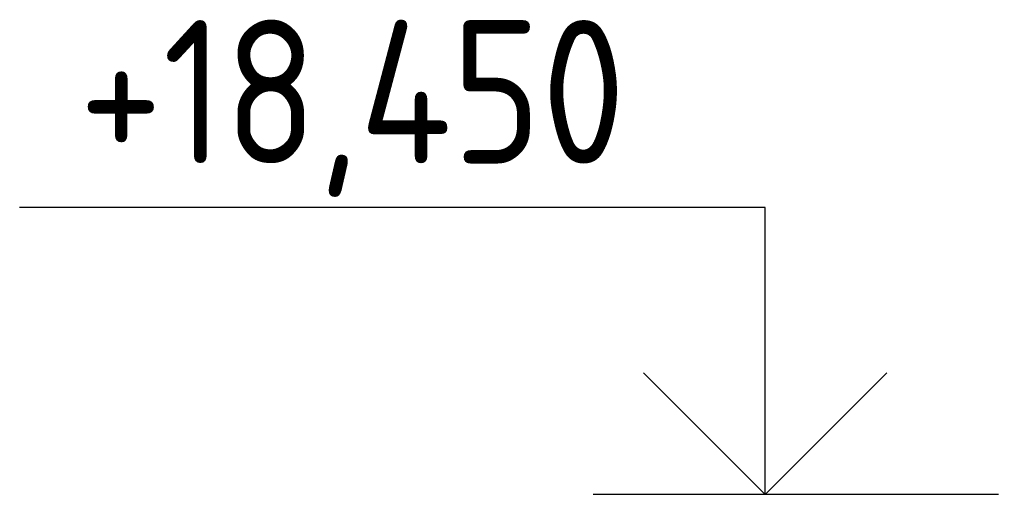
# Model space of a CAD drawing. Header units: millimetres. Extents: x -515342 to 330399, y -224905 to 507333.
# Drawn here: x 270107 to 271813, y 20518 to 21345 of the extents above; entities that cross this region are included whole.
import ezdxf

# ---------------------------------------------------------------- set-up
doc = ezdxf.new("R2010")
doc.units = ezdxf.units.MM
for name, color, linetype, lineweight in [('Аннотация', 7, 'Continuous', 0), ('Линии', 7, 'Continuous', 0), ('Отметки', 7, 'Continuous', 0)]:
    doc.layers.add(name, color=color, linetype=linetype, lineweight=lineweight)
doc.styles.add('GOST Common_1', font='', dxfattribs={"width": 0.9, "height": 250})
doc.styles.get('GOST Common_1').set_extended_font_data('GOST Common')

# ---------------------------------------------------------------- blocks, each defined once
blk = doc.blocks.new('Высотные отметки - Стрелка вверх-5091-О_АР_Эскиз_Фасад 1-12 копия 1')
at = {"layer": 'Аннотация'}
for p, q in [((-3130.3, 3900), (-4430.3, 3900)), ((-3130.3, 3400), (-3130.3, 3900)), ((-3130.3, 3400), (-3342.4, 3612.1)), ((-3130.3, 3400), (-2918.2, 3612.1)), ((-2830.3, 3400), (-3430.3, 3400))]:
    blk.add_line(p, q, dxfattribs=at)

msp = doc.modelspace()

# ---------------------------------------------------------------- linework, layer by layer
at = {"layer": 'Линии'}
msp.add_line((271813.3997, 20517.9355), (271133.3997, 20517.9355), dxfattribs=at)
at = {"layer": 'Отметки'}
msp.add_line((271813.3997, 20517.9355), (271406.7678, 20517.9355), dxfattribs=at)

# ---------------------------------------------------------------- block references
msp.add_blockref('Высотные отметки - Стрелка вверх-5091-О_АР_Эскиз_Фасад 1-12 копия 1', (274537.076, 17117.9355), dxfattribs=at)

# ---------------------------------------------------------------- texts
at = {"layer": 'Отметки', "insert": (270210.2075, 21344.6426), "char_height": 250, "width": 1191.744618, "attachment_point": 1, "line_spacing_factor": 1.022761, "style": 'GOST Common_1'}
msp.add_mtext('+18,450', dxfattribs=at)

doc.saveas('drawing.dxf')
